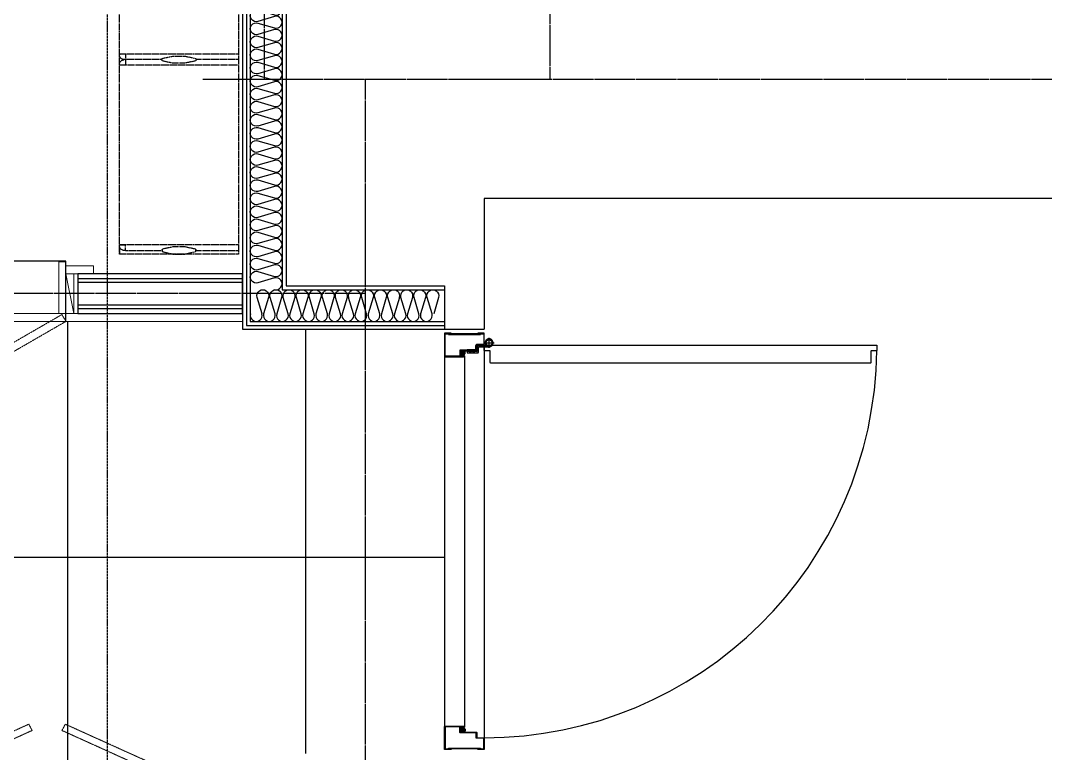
# Model space of a CAD drawing. Header units: millimetres. Extents: x 18456 to 179493, y -203649 to 469211.
# Drawn here: x 109460 to 112045, y 135244 to 137093 of the extents above; entities that cross this region are included whole.
import ezdxf

# ---------------------------------------------------------------- set-up
doc = ezdxf.new("R2010")
doc.units = ezdxf.units.MM
for name, pattern in [('X-평면도(기본형)$0$-HID', [2.5, 1.5, -1]), ('X-평면도(기본형)$0$CEN', [52.5, 50, -1, 0.5, -1]), ('X-평면도(기본형)$0$DASH', [0.35, 0.25, -0.1]), ('X-평면도(기본형)$0$HID', [2.8, 1.8, -1]), ('X-평면도(기본형)$0$HID2', [7.5, 6, -1.5]), ('X-평면도(기본형)$0$x-ref_plan S1$0$HID', [2.3, 1.5, -0.8])]:
    doc.linetypes.add(name, pattern=pattern)
for name, color, linetype, true_color in [('X-평면도(기본형)$0$4GYP', 4, 'Continuous', 0x00ffff), ('X-평면도(기본형)$0$7GYP', 7, 'Continuous', 0x000000), ('X-평면도(기본형)$0$CEN', 1, 'X-평면도(기본형)$0$CEN', 0xff0000), ('X-평면도(기본형)$0$DOOR', 4, 'Continuous', 0x00ffff), ('X-평면도(기본형)$0$FUR-KIT', 6, 'Continuous', 0xff00ff), ('X-평면도(기본형)$0$I-FL-FUR(B)', 6, 'Continuous', 0xff00ff), ('X-평면도(기본형)$0$I-FL-FUR(S)', 1, 'X-평면도(기본형)$0$-HID', 0xff0000), ('X-평면도(기본형)$0$INS', 9, 'Continuous', 0x808080), ('X-평면도(기본형)$0$INSUL', 9, 'Continuous', 0x808080), ('X-평면도(기본형)$0$TIL', 5, 'Continuous', 0x0000ff), ('X-평면도(기본형)$0$UIS', 7, 'X-평면도(기본형)$0$HID2', 0x000000), ('X-평면도(기본형)$0$W1', 2, 'Continuous', 0xffff00)]:
    doc.layers.add(name, color=color, linetype=linetype, true_color=true_color)
doc.layers.add('X-평면도(기본형)$0$F-FUR-FIX', color=6, linetype='Continuous', lineweight=9, true_color=0xff00ff)
doc.layers.add('X-평면도(기본형)$0$FUR-FIX', color=6, linetype='Continuous', lineweight=9, true_color=0xff00ff)

# ---------------------------------------------------------------- blocks, each defined once
blk = doc.blocks.new('X-평면도(기본형)$0$A$C17C8346B')
at = {"layer": 'X-평면도(기본형)$0$I-FL-FUR(S)', "color": 1, "linetype": 'X-평면도(기본형)$0$DASH', "ltscale": 10, "true_color": 0xff0000}
for p, q in [((-100, 0), (-1460.4, 0)), ((-100, 0), (-150, 0)), ((-150, 0), (-100, -50)), ((-100, 0), (-100.4, -1660)), ((-100, 0), (-100, -50)), ((-100, 0), (-100, -50)), ((-1460.4, 0), (-1460.4, -300)), ((-1451.4, -107.5), (-1451.4, 0)), ((-1437.4, 0), (-1437.4, -300)), ((-984.2, -0.1), (-984.2, -300)), ((-970.2, 0), (-970.2, -107.5)), ((-956.2, 0), (-956.2, -300)), ((-494, -0.1), (-494, -300)), ((-480, 0), (-480, -107.5)), ((-466, 0), (-466, -300)), ((-1460.4, -135), (-1454.4, -107.9)), ((-1454, -107.5), (-1448.8, -107.5)), ((-1448.3, -107.9), (-1442.4, -135)), ((-973.3, -107.9), (-979.2, -135)), ((-967.6, -107.5), (-972.8, -107.5)), ((-961.2, -135), (-967.1, -107.9)), ((-483.1, -107.9), (-489, -135)), ((-477.4, -107.5), (-482.6, -107.5)), ((-471, -135), (-476.9, -107.9)), ((-1460.4, -165), (-1460.4, -135)), ((-1442.4, -135), (-1442.4, -165)), ((-979.2, -135), (-979.2, -165)), ((-961.2, -165), (-961.2, -135)), ((-489, -135), (-489, -165)), ((-471, -165), (-471, -135)), ((-1454.4, -192.1), (-1460.4, -165)), ((-1442.4, -165), (-1448.3, -192.1)), ((-979.2, -165), (-973.3, -192.1)), ((-967.1, -192.1), (-961.2, -165)), ((-489, -165), (-483.1, -192.1)), ((-476.9, -192.1), (-471, -165)), ((-1448.8, -192.5), (-1454, -192.5)), ((-1451.4, -284.5), (-1451.4, -192.5)), ((-972.8, -192.5), (-967.6, -192.5)), ((-970.2, -192.5), (-970.2, -288)), ((-482.6, -192.5), (-477.4, -192.5)), ((-480, -192.5), (-480, -288)), ((-984.2, -284), (-956.2, -284)), ((-494, -284), (-466, -284)), ((-1460.4, -300), (-480, -300)), ((-1442.4, -300), (-1460.4, -300)), ((-1451.4, -284.5), (-1451.4, -288)), ((-1451.4, -284.5), (-1437.4, -284.5)), ((-1439.4, -300), (-1437.4, -300)), ((-1437.4, -300), (-1437.4, -284.5)), ((-984.2, -300), (-982.2, -300)), ((-956.2, -300), (-958.2, -300)), ((-494, -300), (-492, -300)), ((-466, -300), (-468, -300)), ((-400, -380), (-400.4, -1280)), ((-100.1, -522.7), (-400, -522.7)), ((-400, -522.7), (-400, -524.7)), ((-292.5, -536.7), (-388, -536.7)), ((-384, -522.7), (-384, -550.7)), ((-292.5, -534.1), (-292.5, -539.3)), ((-265, -527.7), (-292.1, -533.6)), ((-292.1, -539.8), (-265, -545.7)), ((-235, -527.7), (-265, -527.7)), ((-207.9, -533.6), (-235, -527.7)), ((-235, -545.7), (-207.9, -539.8)), ((-207.5, -539.3), (-207.5, -534.1)), ((-100, -536.7), (-207.5, -536.7)), ((-400, -550.7), (-400, -548.7)), ((-100, -550.7), (-400, -550.7)), ((-265, -545.7), (-235, -545.7)), ((-100.4, -1109.3), (-400.4, -1109.3)), ((-400.4, -1109.3), (-400.4, -1111.3)), ((-384.4, -1137.3), (-384.4, -1109.3)), ((-400.4, -1137.3), (-400.4, -1135.3)), ((-292.9, -1123.3), (-388.4, -1123.3)), ((-292.9, -1125.9), (-292.9, -1120.7)), ((-292.5, -1120.2), (-265.4, -1114.3)), ((-265.4, -1132.3), (-292.5, -1126.4)), ((-265.4, -1114.3), (-235.4, -1114.3)), ((-235.4, -1132.3), (-265.4, -1132.3)), ((-235.4, -1114.3), (-208.3, -1120.2)), ((-208.3, -1126.4), (-235.4, -1132.3)), ((-207.9, -1120.7), (-207.9, -1125.9)), ((-100.4, -1123.3), (-207.9, -1123.3)), ((-100.4, -1137.3), (-400.4, -1137.3)), ((-1460.4, -1360), (-480.4, -1360)), ((-1459.7, -1660), (-1459.7, -1360)), ((-1441.7, -1360), (-1459.7, -1360)), ((-1438.7, -1360), (-1436.7, -1360)), ((-1436.7, -1360), (-1436.7, -1375.5)), ((-1436.7, -1660), (-1436.7, -1360)), ((-984.2, -1659.9), (-984.2, -1360)), ((-984.2, -1360), (-982.2, -1360)), ((-956.2, -1360), (-958.2, -1360)), ((-956.2, -1660), (-956.2, -1360)), ((-494, -1659.9), (-494, -1360)), ((-494, -1360), (-492, -1360)), ((-466, -1360), (-468, -1360)), ((-466, -1660), (-466, -1360)), ((-1450.7, -1375.5), (-1450.7, -1372)), ((-1450.7, -1375.5), (-1436.7, -1375.5)), ((-1450.7, -1375.5), (-1450.7, -1467.5)), ((-984.2, -1376), (-956.2, -1376)), ((-970.2, -1467.5), (-970.2, -1372)), ((-494, -1376), (-466, -1376)), ((-480, -1467.5), (-480, -1372)), ((-1453.8, -1467.9), (-1459.7, -1495)), ((-1448.1, -1467.5), (-1453.3, -1467.5)), ((-1441.7, -1495), (-1447.6, -1467.9)), ((-979.2, -1495), (-973.3, -1467.9)), ((-972.8, -1467.5), (-967.6, -1467.5)), ((-967.1, -1467.9), (-961.2, -1495)), ((-489, -1495), (-483.1, -1467.9)), ((-482.6, -1467.5), (-477.4, -1467.5)), ((-476.9, -1467.9), (-471, -1495)), ((-1459.7, -1495), (-1459.7, -1525)), ((-1441.7, -1525), (-1441.7, -1495)), ((-979.2, -1525), (-979.2, -1495)), ((-961.2, -1495), (-961.2, -1525)), ((-489, -1525), (-489, -1495)), ((-471, -1495), (-471, -1525)), ((-1459.7, -1525), (-1453.8, -1552.1)), ((-1447.6, -1552.1), (-1441.7, -1525)), ((-973.3, -1552.1), (-979.2, -1525)), ((-961.2, -1525), (-967.1, -1552.1)), ((-483.1, -1552.1), (-489, -1525)), ((-471, -1525), (-476.9, -1552.1)), ((-1453.3, -1552.5), (-1448.1, -1552.5)), ((-1450.7, -1552.5), (-1450.7, -1660)), ((-967.6, -1552.5), (-972.8, -1552.5)), ((-970.2, -1660), (-970.2, -1552.5)), ((-477.4, -1552.5), (-482.6, -1552.5)), ((-480, -1660), (-480, -1552.5)), ((-150.4, -1660), (-100.4, -1610)), ((-100.4, -1660), (-100.4, -1610)), ((-100.4, -1660), (-100.4, -1610)), ((-100.4, -1660), (-1460.4, -1660)), ((-100.4, -1660), (-150.4, -1660))]:
    blk.add_line(p, q, dxfattribs=at)
for centre in [(-114.5, -14.5), (-114.9, -1645.5)]:
    blk.add_circle(centre, 12.3, dxfattribs=at)
for centre, radius, start, end in [((-1454, -108), 0.5, 90, 167.692), ((-1448.8, -108), 0.5, 12.308, 90), ((-972.8, -108), 0.5, 90, 167.692), ((-967.6, -108), 0.5, 12.308, 90), ((-482.6, -108), 0.5, 90, 167.692), ((-477.4, -108), 0.5, 12.308, 90), ((-1454, -192), 0.5, 192.308, 270), ((-1448.8, -192), 0.5, 270, 347.692), ((-972.8, -192), 0.5, 192.308, 270), ((-967.6, -192), 0.5, 270, 347.692), ((-482.6, -192), 0.5, 192.308, 270), ((-477.4, -192), 0.5, 270, 347.692), ((-1439.4, -288), 12, 180, 270), ((-982.2, -288), 12, 270, 0), ((-958.2, -288), 12, 180, 270), ((-492, -288), 12, 270, 0), ((-468, -288), 12, 180, 270), ((-480, -380), 80, 0, 90), ((-388, -524.7), 12, 180, 270), ((-388, -548.7), 12, 90, 180), ((-292, -534.1), 0.5, 102.308, 180), ((-292, -539.3), 0.5, 180, 257.692), ((-208, -534.1), 0.5, 0, 77.692), ((-208, -539.3), 0.5, 282.308, 0), ((-388.4, -1111.3), 12, 180, 270), ((-388.4, -1135.3), 12, 90, 180), ((-292.4, -1120.7), 0.5, 102.308, 180), ((-292.4, -1125.9), 0.5, 180, 257.692), ((-208.4, -1120.7), 0.5, 0, 77.692), ((-208.4, -1125.9), 0.5, 282.308, 0), ((-480.4, -1280), 80, 270, 0), ((-1438.7, -1372), 12, 90, 180), ((-982.2, -1372), 12, 0, 90), ((-958.2, -1372), 12, 90, 180), ((-492, -1372), 12, 0, 90), ((-468, -1372), 12, 90, 180), ((-1453.3, -1468), 0.5, 90, 167.692), ((-1448.1, -1468), 0.5, 12.308, 90), ((-972.8, -1468), 0.5, 90, 167.692), ((-967.6, -1468), 0.5, 12.308, 90), ((-482.6, -1468), 0.5, 90, 167.692), ((-477.4, -1468), 0.5, 12.308, 90), ((-1453.3, -1552), 0.5, 192.308, 270), ((-1448.1, -1552), 0.5, 270, 347.692), ((-972.8, -1552), 0.5, 192.308, 270), ((-967.6, -1552), 0.5, 270, 347.692), ((-482.6, -1552), 0.5, 192.308, 270), ((-477.4, -1552), 0.5, 270, 347.692)]:
    blk.add_arc(centre, radius, start, end, dxfattribs=at)
blk = doc.blocks.new('X-평면도(기본형)$0$A$C57321CDF')
at = {"layer": 'X-평면도(기본형)$0$FUR-FIX', "color": 6, "true_color": 0xff00ff}
for p, q in [((0, 940, 0), (20, 940, 0)), ((0, 940, 0), (0, 870, 0)), ((20, 940, 0), (20, 870, 0)), ((0, 870, 0), (-100, 890)), ((30, 870, 0), (-120, 870, 0)), ((30, 870, 0), (30, 852, 0)), ((30, 852, 0), (-100, 852, 0)), ((-100, 87, 0), (30, 87, 0)), ((30, 87, 0), (30, 70, 0)), ((0, 70, 0), (-100, 50)), ((0, 10, 0), (0, 70, 0)), ((20, 10, 0), (20, 70, 0)), ((0, 10, 0), (20, 10, 0))]:
    blk.add_line(p, q, dxfattribs=at)
for points in [[(-120, 1315), (-100, 1315), (-100, 870), (-120, 870)], [(0, 870), (-100, 870), (-100, 890), (0, 890)], [(-100, 70), (-120, 70), (-120, -625), (-100, -625)], [(0, 70), (-100, 70), (-100, 50), (0, 50)]]:
    blk.add_lwpolyline(points, close=True, dxfattribs=at)
at = {"layer": 'X-평면도(기본형)$0$FUR-FIX', "color": 1, "linetype": 'X-평면도(기본형)$0$x-ref_plan S1$0$HID', "ltscale": 0.5, "true_color": 0xff0000}
for points in [[(-102.7, 860), (-120, 870), (-320, 523.6), (-302.7, 513.6)], [(-102.7, 80), (-120, 70), (-320, 416.4), (-302.7, 426.4)]]:
    blk.add_lwpolyline(points, close=True, dxfattribs=at)
at = {"layer": 'X-평면도(기본형)$0$FUR-FIX', "color": 8, "ltscale": 20, "true_color": 0x808080}
for points in [[(-120, 870), (-120, 470), (-100, 470), (-100, 870)], [(-120, 70), (-120, 470), (-100, 470), (-100, 70)]]:
    blk.add_lwpolyline(points, close=True, dxfattribs=at)
at = {"layer": 'X-평면도(기본형)$0$FUR-KIT', "linetype": 'Continuous'}
for p, q in [((-118, 870, 0), (32, 870, 0)), ((32, 870, 0), (32, 70, 0)), ((32, 70, 0), (-118, 70, 0))]:
    blk.add_line(p, q, dxfattribs=at)
blk = doc.blocks.new('X-평면도(기본형)$0$hd1050')
at = {"layer": 'X-평면도(기본형)$0$DOOR'}
for p, q in [((30, 1), (30, 989)), ((31, 990), (43, 990)), ((44, 989), (44, 976)), ((45, 975), (74, 975)), ((75, 974), (75, 16)), ((29, 0), (0, 0)), ((0, 0), (0, -16.5)), ((27, 2.5), (26.4, 4.4)), ((27.1, 2.5), (26.5, 4.4)), ((27.2, 2.5), (26.6, 4.4)), ((29.2, 3.4), (28, 5)), ((29.6, 3.7), (28.4, 5.3)), ((30.5, 4.4), (29.2, 5.9)), ((30, -21), (30, 4.9)), ((31, -17), (31, 4.9)), ((43, 0), (31, 0)), ((34, -14), (34, 12)), ((44, 14), (44, 1)), ((74, 15), (45, 15)), ((1021, 0), (1050, 0)), ((1050, 0), (1050, -16.5)), ((0, -16.5), (1.6, -16.5)), ((1.6, -16.5), (1.6, -2.6)), ((2.6, -1.6), (27.4, -1.6)), ((28.4, -2.6), (28.4, -19.6)), ((29.4, -20.6), (41.4, -20.6)), ((30, -18), (30, -1)), ((43, -19), (31, -19)), ((31, -22), (40, -22)), ((32, -18), (45, -18)), ((34, -19), (43, -19)), ((48, -15), (35, -15)), ((41, -43), (41, -23)), ((43, -25.7), (41, -25.7)), ((42.4, -21.6), (42.4, -61.1)), ((44, -25.2), (43, -25.7)), ((44, -59.5), (44, -20)), ((44, -43), (44, -20)), ((46, -19), (46, -43)), ((46, -25.2), (47, -25.7)), ((47, -25.7), (49, -25.7)), ((49, -43), (49, -16)), ((1006, -59.5), (1006, -20)), ((1007, -19), (1019, -19)), ((1007.6, -21.6), (1007.6, -61.1)), ((1020.6, -20.6), (1008.6, -20.6)), ((1020, -18), (1020, -1)), ((1021.6, -2.6), (1021.6, -19.6)), ((1047.4, -1.6), (1022.6, -1.6)), ((1048.4, -16.5), (1048.4, -2.6)), ((1050, -16.5), (1048.4, -16.5)), ((43, -28.7), (41, -28.7)), ((43, -34.1), (41, -34.1)), ((43, -37.1), (41, -37.1)), ((44, -43), (41, -43)), ((43, -28.7), (44, -29.2)), ((44, -33.6), (43, -34.1)), ((44, -37.6), (43, -37.1)), ((44.7, -54.4), (48.2, -50.9)), ((44.7, -53.6), (47.4, -50.9)), ((44.7, -55.2), (48.9, -51)), ((44.7, -52.8), (46.6, -51)), ((44.8, -52), (45.4, -51.4)), ((45.3, -51.4), (47, -53.1)), ((45.8, -51.2), (47.4, -52.8)), ((47, -28.7), (46, -29.2)), ((46, -33.6), (47, -34.1)), ((46, -37.6), (47, -37.1)), ((46, -43), (49, -43)), ((46.4, -48.8), (46.4, -48.8)), ((46.5, -48.7), (46.6, -48.8)), ((46.5, -51), (48, -52.5)), ((47, -28.7), (49, -28.7)), ((47, -34.1), (49, -34.1)), ((47, -37.1), (49, -37.1)), ((47.1, -48.5), (47.5, -48.8)), ((47.1, -50.9), (48.6, -52.4)), ((47.2, -48.8), (47.7, -48.3)), ((47.7, -48.3), (48.8, -49.4)), ((47.8, -48.9), (48.6, -48.1)), ((47.9, -50.9), (49.5, -52.5)), ((48.3, -48.1), (54.4, -54.2)), ((48.3, -52.4), (49.5, -51.2)), ((48.4, -49.2), (49.4, -48.1)), ((48.8, -51), (54.6, -56.8)), ((48.8, -56.6), (54, -51.4)), ((48.9, -49.4), (50.1, -48.2)), ((49.1, -48.1), (54.3, -53.3)), ((49.1, -52.4), (50, -51.5)), ((49.3, -49.8), (50.7, -48.4)), ((49.7, -50.2), (51.3, -48.6)), ((49.7, -52.5), (52.7, -49.6)), ((49.9, -48.2), (54.2, -52.4)), ((49.9, -50.5), (54.4, -55)), ((50, -50.7), (51.8, -48.9)), ((50.2, -52.8), (53.1, -50)), ((50.2, -51.5), (54.5, -55.9)), ((50.3, -51.2), (52.3, -49.2)), ((50.6, -53.2), (53.4, -50.4)), ((50.7, -54), (53.7, -50.9)), ((51, -48.5), (54, -51.5)), ((1001.2, -51), (995.4, -56.8)), ((999.8, -51.5), (995.5, -55.9)), ((1001.7, -48.1), (995.6, -54.2)), ((1000.1, -50.5), (995.6, -55)), ((1000.9, -48.1), (995.7, -53.3)), ((1000.1, -48.2), (995.8, -52.4)), ((999, -48.5), (996, -51.5)), ((1001.2, -56.6), (996, -51.4)), ((999.3, -54), (996.3, -50.9)), ((999.4, -53.2), (996.6, -50.4)), ((999.8, -52.8), (996.9, -50)), ((1000.3, -52.5), (997.3, -49.6)), ((999.7, -51.2), (997.7, -49.2)), ((1000, -50.7), (998.2, -48.9)), ((1000.3, -50.2), (998.7, -48.6)), ((1000.7, -49.8), (999.3, -48.4)), ((1001.1, -49.4), (999.9, -48.2)), ((1000.9, -52.4), (1000, -51.5)), ((1002.1, -50.9), (1000.5, -52.5)), ((1001.7, -52.4), (1000.5, -51.2)), ((1001.6, -49.2), (1000.6, -48.1)), ((1005.3, -55.2), (1001.1, -51)), ((1002.3, -48.3), (1001.2, -49.4)), ((1002.2, -48.9), (1001.4, -48.1)), ((1002.9, -50.9), (1001.4, -52.4)), ((1005.3, -54.4), (1001.8, -50.9)), ((1003.5, -51), (1002, -52.5)), ((1002.8, -48.8), (1002.3, -48.3)), ((1002.9, -48.5), (1002.5, -48.8)), ((1005.3, -53.6), (1002.6, -50.9)), ((1004.2, -51.2), (1002.6, -52.8)), ((1004.7, -51.4), (1003, -53.1)), ((1003.5, -48.7), (1003.4, -48.8)), ((1005.3, -52.8), (1003.4, -51)), ((1003.6, -48.8), (1003.6, -48.8)), ((1005.2, -52), (1004.6, -51.4)), ((43.4, -62.1), (56.3, -62.1)), ((44.7, -59.3), (44.7, -52.2)), ((44.7, -52.4), (48.9, -56.6)), ((44.7, -53.2), (48.2, -56.7)), ((44.7, -55.9), (46.9, -53.8)), ((44.7, -54), (47.6, -56.9)), ((44.7, -56.7), (47.1, -54.3)), ((44.7, -57.5), (47.6, -54.7)), ((44.7, -54.8), (47.2, -57.2)), ((44.7, -58.3), (48.2, -54.9)), ((44.7, -59.1), (48.9, -55)), ((44.7, -55.6), (46.9, -57.7)), ((44.7, -56.4), (48.5, -60.2)), ((44.7, -57.2), (47.8, -60.2)), ((44.7, -58), (47, -60.2)), ((44.7, -58.8), (46.2, -60.2)), ((44.8, -59.6), (45.3, -60.1)), ((44.9, -51.8), (46.9, -53.8)), ((44.9, -59.8), (46.9, -57.8)), ((54.5, -60.5), (45, -60.5)), ((45.3, -60.1), (47, -58.4)), ((54, -60.2), (45.6, -60.2)), ((46, -60.2), (47.4, -58.8)), ((46.8, -60.2), (47.9, -59.1)), ((47.6, -60.2), (48.6, -59.2)), ((47.8, -56.8), (49.9, -54.7)), ((47.9, -54.8), (50, -56.9)), ((48.3, -59.2), (49.3, -60.2)), ((48.4, -60.2), (49.4, -59.1)), ((48.8, -55), (54.1, -60.2)), ((49.1, -59.2), (50.1, -60.2)), ((49.2, -60.2), (54.4, -54.9)), ((49.5, -56.7), (54.1, -52.1)), ((49.5, -54.9), (54.6, -59.9)), ((49.8, -59), (50.9, -60.2)), ((50, -60.2), (54.5, -55.7)), ((50.1, -56.9), (54.2, -52.8)), ((50.1, -54.6), (54.9, -59.4)), ((50.3, -58.8), (51.7, -60.2)), ((50.5, -57.3), (54.3, -53.5)), ((50.5, -54.3), (54.8, -58.5)), ((50.6, -57.6), (53.3, -60.2)), ((50.6, -58.3), (52.5, -60.2)), ((50.7, -53.7), (54.7, -57.7)), ((50.7, -57.9), (54.4, -54.2)), ((50.8, -60.2), (54.6, -56.4)), ((51.5, -60.2), (54.6, -57.1)), ((52.3, -60.2), (54.7, -57.8)), ((53.1, -60.2), (54.8, -58.5)), ((53.9, -60.2), (54.9, -59.2)), ((54.1, -51.7), (54.9, -59.2)), ((54.8, -52.1), (55.5, -59.4)), ((57.3, -61), (56.4, -52.1)), ((57.4, -52.1), (57.4, -97.4)), ((59, -99), (59, -52.1)), ((991, -99), (991, -52.1)), ((992.6, -52.1), (992.6, -97.4)), ((992.7, -61), (993.6, -52.1)), ((1006.6, -62.1), (993.7, -62.1)), ((995.2, -52.1), (994.5, -59.4)), ((995.9, -51.7), (995.1, -59.2)), ((999.9, -54.6), (995.1, -59.4)), ((996.1, -60.2), (995.1, -59.2)), ((999.5, -54.3), (995.2, -58.5)), ((996.9, -60.2), (995.2, -58.5)), ((999.3, -53.7), (995.3, -57.7)), ((997.7, -60.2), (995.3, -57.8)), ((1000.5, -54.9), (995.4, -59.9)), ((999.2, -60.2), (995.4, -56.4)), ((998.5, -60.2), (995.4, -57.1)), ((1000, -60.2), (995.5, -55.7)), ((995.5, -60.5), (1005, -60.5)), ((999.3, -57.9), (995.6, -54.2)), ((1000.8, -60.2), (995.6, -54.9)), ((999.5, -57.3), (995.7, -53.5)), ((999.9, -56.9), (995.8, -52.8)), ((1000.5, -56.7), (995.9, -52.1)), ((1001.2, -55), (995.9, -60.2)), ((996, -60.2), (1004.4, -60.2)), ((999.4, -57.6), (996.7, -60.2)), ((999.4, -58.3), (997.5, -60.2)), ((999.7, -58.8), (998.3, -60.2)), ((1000.2, -59), (999.1, -60.2)), ((1000.9, -59.2), (999.9, -60.2)), ((1002.1, -54.8), (1000, -56.9)), ((1002.2, -56.8), (1000.1, -54.7)), ((1001.6, -60.2), (1000.6, -59.1)), ((1001.7, -59.2), (1000.7, -60.2)), ((1005.3, -52.4), (1001.1, -56.6)), ((1005.3, -59.1), (1001.1, -55)), ((1002.4, -60.2), (1001.4, -59.2)), ((1005.3, -56.4), (1001.5, -60.2)), ((1005.3, -53.2), (1001.8, -56.7)), ((1005.3, -58.3), (1001.8, -54.9)), ((1003.2, -60.2), (1002.1, -59.1)), ((1005.3, -57.2), (1002.2, -60.2)), ((1005.3, -54), (1002.4, -56.9)), ((1005.3, -57.5), (1002.4, -54.7)), ((1004, -60.2), (1002.6, -58.8)), ((1005.3, -54.8), (1002.8, -57.2)), ((1005.3, -56.7), (1002.9, -54.3)), ((1005.3, -58), (1003, -60.2)), ((1004.7, -60.1), (1003, -58.4)), ((1005.1, -51.8), (1003.1, -53.8)), ((1005.3, -55.9), (1003.1, -53.8)), ((1005.3, -55.6), (1003.1, -57.7)), ((1005.1, -59.8), (1003.1, -57.8)), ((1005.3, -58.8), (1003.8, -60.2)), ((1005.2, -59.6), (1004.7, -60.1)), ((1005.3, -59.3), (1005.3, -52.2)), ((1.6, -83.5), (0, -83.5)), ((0, -83.5), (0, -100)), ((0, -100), (58, -100)), ((1.6, -97.4), (1.6, -83.5)), ((56.4, -98.4), (2.6, -98.4)), ((1050, -100), (992, -100)), ((993.6, -98.4), (1047.4, -98.4)), ((1048.4, -97.4), (1048.4, -83.5)), ((1048.4, -83.5), (1050, -83.5)), ((1050, -83.5), (1050, -100))]:
    blk.add_line(p, q, dxfattribs=at)
at = {"layer": 'X-평면도(기본형)$0$DOOR', "ltscale": 0.5}
for p, q in [((36.8, 12), (11.2, 12)), ((24, -0.8), (24, 24.8))]:
    blk.add_line(p, q, dxfattribs=at)
at = {"layer": 'X-평면도(기본형)$0$DOOR', "color": 8, "true_color": 0x808080}
for p, q in [((29, 0), (1021, 0)), ((56.9, -50), (993.1, -50)), ((58, -100), (992, -100))]:
    blk.add_line(p, q, dxfattribs=at)
at = {"layer": 'X-평면도(기본형)$0$DOOR'}
for points in [[(1.6, -90.5), (3.2, -90.5), (3.2, -9.5), (1.6, -9.5)], [(1048.4, -90.5), (1046.8, -90.5), (1046.8, -9.5), (1048.4, -9.5)]]:
    blk.add_lwpolyline(points, close=True, dxfattribs=at)
at = {"layer": 'X-평면도(기본형)$0$DOOR', "extrusion": (0, 0, -1)}
for centre, radius, start, end in [((-31, 989), 1, 0, 90), ((-43, 989), 1, 90, 180), ((-74, 974), 1, 90, 180), ((-31, 1), 1, 270, 0), ((-43, 1), 1, 180, 270), ((-74, 16), 1, 180, 270), ((-1021, -1), 1, 0, 90), ((-2.6, -2.6), 1, 0, 90), ((-27.4, -2.6), 1, 90, 180), ((-31, -18), 1, 270, 0), ((-41.4, -21.6), 1, 90, 180), ((-1007, -20), 1, 0, 90), ((-1020.6, -19.6), 1, 180, 270), ((-56.9, -52.1), 0.508, 0.9565, 180.4456), ((-993.1, -52.1), 2.11, 0, 179.6726), ((-45, -59.5), 1, 270, 0), ((-54.5, -59.5), 1, 174.2964, 270), ((-993.7, -61.1), 1, 270, 5.7036), ((-1006.6, -61.1), 1, 180, 270), ((-2.6, -97.4), 1, 270, 0), ((-56.4, -97.4), 1, 180, 270), ((-992, -99), 1, 270, 360)]:
    blk.add_arc(centre, radius, start, end, dxfattribs=at)
at = {"layer": 'X-평면도(기본형)$0$DOOR', "color": 1, "true_color": 0xff0000}
blk.add_arc((30, 0), 990, 0, 89.2235, dxfattribs=at)
at = {"layer": 'X-평면도(기본형)$0$DOOR'}
for centre, radius, start, end in [((45, 976), 1, 180, 270), ((29, -1), 1, 0, 90), ((45, 14), 1, 90, 180), ((29.4, -19.6), 1, 180, 270), ((43, -20), 1, 0, 90), ((1008.6, -21.6), 1, 90, 180), ((1019, -18), 1, 270, 0), ((1022.6, -2.6), 1, 90, 180), ((1047.4, -2.6), 1, 0, 90), ((56.9, -52.1), 2.11, 0, 179.6726), ((993.1, -52.1), 0.508, 0.9565, 180.4456), ((43.4, -61.1), 1, 180, 270), ((56.3, -61.1), 1, 270, 5.7036), ((995.5, -59.5), 1, 174.2964, 270), ((1005, -59.5), 1, 270, 0), ((58, -99), 1, 270, 360), ((993.6, -97.4), 1, 180, 270), ((1047.4, -97.4), 1, 270, 0)]:
    blk.add_arc(centre, radius, start, end, dxfattribs=at)
for points, weights, knots in [([(30.5, 4.4), (33.7, 7.1), (34, 11.3), (34.6, 21.3), (24.7, 22), (14.7, 22.6), (14, 12.7), (13.4, 2.7), (23.3, 2), (26.7, 1.8), (29.6, 3.7)], [0.853625082581, 0.850313167053, 1, 0.707106781187, 1, 0.707106781187, 1, 0.707106781187, 1, 0.876553562644, 0.857165682585], [5.48041, 5.48041, 5.48041, 6.283185, 6.283185, 7.853982, 7.853982, 9.424778, 9.424778, 10.995574, 10.995574, 11.657622, 11.657622, 11.657622]), ([(16, 12), (16, 12), (16, 12), (16, 4), (24, 4), (32, 4), (32, 12), (32, 20), (24, 20), (16, 20), (16, 12)], [0.999587448379, 0.999793578711, 1, 0.707106781187, 1, 0.707106781187, 1, 0.707106781187, 1, 0.707313202476, 0.999587448379], [3.140486, 3.140486, 3.140486, 3.141593, 3.141593, 4.712389, 4.712389, 6.283185, 6.283185, 7.853982, 7.853982, 9.423671, 9.423671, 9.423671]), ([(16.2, 12), (16.2, 12), (16.2, 12), (16.3, 4.2), (24, 4.3), (31.8, 4.3), (31.7, 12), (31.7, 19.8), (24, 19.7), (16.2, 19.7), (16.2, 12)], [0.999879235168, 0.99993960513, 1, 0.707106781187, 1, 0.707106781187, 1, 0.707106781187, 1, 0.707167176056, 0.999879235168], [3.141269, 3.141269, 3.141269, 3.141593, 3.141593, 4.712389, 4.712389, 6.283185, 6.283185, 7.853982, 7.853982, 9.424454, 9.424454, 9.424454]), ([(16.5, 12), (16.5, 4.5), (24, 4.5), (31.5, 4.5), (31.5, 12), (31.5, 19.5), (24, 19.5), (16.5, 19.5), (16.5, 12), (16.5, 12), (16.5, 12)], [0.999809124399, 0.707202250105, 1, 0.707106781187, 1, 0.707106781187, 1, 0.707106781187, 1, 0.999904531081, 0.999809124399], [3.142105, 3.142105, 3.142105, 4.712389, 4.712389, 6.283185, 6.283185, 7.853982, 7.853982, 9.424778, 9.424778, 9.42529, 9.42529, 9.42529]), ([(30, -21), (30, -21.4), (30.3, -21.7), (30.6, -22), (31, -22)], [0.853553390593, 0.853553390594, 1, 0.853553390594, 0.853553390593], [3.926991, 3.926991, 3.926991, 4.712389, 4.712389, 5.497787, 5.497787, 5.497787]), ([(31, -17), (31, -17.4), (31.3, -17.7), (31.6, -18), (32, -18)], [0.853553390593, 0.853553390594, 1, 0.853553390594, 0.853553390593], [3.926991, 3.926991, 3.926991, 4.712389, 4.712389, 5.497787, 5.497787, 5.497787]), ([(33, -18), (33, -18.4), (33.3, -18.7), (33.6, -19), (34, -19)], [0.853553390593, 0.853553390594, 1, 0.853553390594, 0.853553390593], [3.926991, 3.926991, 3.926991, 4.712389, 4.712389, 5.497787, 5.497787, 5.497787]), ([(34, -14), (34, -14.4), (34.3, -14.7), (34.6, -15), (35, -15)], [0.853553390593, 0.853553390594, 1, 0.853553390594, 0.853553390593], [3.926991, 3.926991, 3.926991, 4.712389, 4.712389, 5.497787, 5.497787, 5.497787]), ([(41, -23), (41, -22.6), (40.7, -22.3), (40.4, -22), (40, -22)], [0.853553390593, 0.853553390594, 1, 0.853553390594, 0.853553390593], [0.785398, 0.785398, 0.785398, 1.570796, 1.570796, 2.356194, 2.356194, 2.356194]), ([(44, -20), (44, -19.6), (43.7, -19.3), (43.4, -19), (43, -19)], [0.853553390593, 0.853553390594, 1, 0.853553390594, 0.853553390593], [0.785398, 0.785398, 0.785398, 1.570796, 1.570796, 2.356194, 2.356194, 2.356194]), ([(46, -19), (46, -18.6), (45.7, -18.3), (45.4, -18), (45, -18)], [0.853553390593, 0.853553390594, 1, 0.853553390594, 0.853553390593], [0.785398, 0.785398, 0.785398, 1.570796, 1.570796, 2.356194, 2.356194, 2.356194]), ([(49, -16), (49, -15.6), (48.7, -15.3), (48.4, -15), (48, -15)], [0.853553390593, 0.853553390594, 1, 0.853553390594, 0.853553390593], [0.785398, 0.785398, 0.785398, 1.570796, 1.570796, 2.356194, 2.356194, 2.356194]), ([(45.3, -51.4), (45.1, -51.5), (45, -51.6), (44.7, -51.9), (44.7, -52.2)], [0.894566254164, 0.931053034541, 1, 0.853553390609, 0.853553390593], [1.201031, 1.201031, 1.201031, 1.570796, 1.570796, 2.356194, 2.356194, 2.356194]), ([(54.1, -51.7), (53.7, -50.5), (52.8, -49.7), (49.9, -46.7), (46.3, -48.8)], [0.877770250075, 0.913105695011, 1, 0.759176397407, 0.914374306004], [4.246372, 4.246372, 4.246372, 4.712389, 4.712389, 6.003934, 6.003934, 6.003934]), ([(50.4, -51.7), (50.2, -50.7), (49.4, -49.9), (48.1, -48.6), (46.3, -48.8)], [0.864680486591, 0.893920771996, 1, 0.834755225504, 0.855966358788], [4.143482, 4.143482, 4.143482, 4.712389, 4.712389, 5.598602, 5.598602, 5.598602]), ([(995.9, -51.7), (996.3, -50.5), (997.2, -49.7), (1000.1, -46.7), (1003.7, -48.8)], [0.877770250075, 0.913105695011, 1, 0.759176397407, 0.914374306004], [4.246372, 4.246372, 4.246372, 4.712389, 4.712389, 6.003934, 6.003934, 6.003934]), ([(999.6, -51.7), (999.8, -50.7), (1000.6, -49.9), (1001.9, -48.6), (1003.7, -48.8)], [0.864680486591, 0.893920771996, 1, 0.834755225504, 0.855966358788], [4.143482, 4.143482, 4.143482, 4.712389, 4.712389, 5.598602, 5.598602, 5.598602]), ([(1004.7, -51.4), (1004.9, -51.5), (1005, -51.6), (1005.3, -51.9), (1005.3, -52.2)], [0.894566254164, 0.931053034541, 1, 0.853553390609, 0.853553390593], [1.201031, 1.201031, 1.201031, 1.570796, 1.570796, 2.356194, 2.356194, 2.356194]), ([(44.7, -59.3), (44.7, -59.7), (45, -59.9), (45.3, -60.2), (45.6, -60.2)], [0.853553390593, 0.853553390596, 1, 0.853553390596, 0.853553390593], [0.785398, 0.785398, 0.785398, 1.570796, 1.570796, 2.356194, 2.356194, 2.356194]), ([(48.8, -52.4), (50.7, -52.4), (50.7, -53.7), (50.7, -55), (48.8, -55), (46.9, -55), (46.9, -53.7), (46.9, -52.4), (48.8, -52.4)], [1, 0.707106781187, 1, 0.707106781187, 1, 0.707106781187, 1, 0.707106781187, 1], [1.570796, 1.570796, 1.570796, 3.141593, 3.141593, 4.712389, 4.712389, 6.283185, 6.283185, 7.853982, 7.853982, 7.853982]), ([(48.8, -56.6), (50.7, -56.6), (50.7, -57.9), (50.7, -59.2), (48.8, -59.2), (46.9, -59.2), (46.9, -57.9), (46.9, -56.6), (48.8, -56.6)], [1, 0.707106781187, 1, 0.707106781187, 1, 0.707106781187, 1, 0.707106781187, 1], [4.712389, 4.712389, 4.712389, 6.283185, 6.283185, 7.853982, 7.853982, 9.424778, 9.424778, 10.995574, 10.995574, 10.995574]), ([(54, -60.2), (54.3, -60.2), (54.6, -59.9), (54.9, -59.6), (54.9, -59.2)], [0.853553390593, 0.853553390597, 1, 0.836022309343, 0.855652031259], [3.926991, 3.926991, 3.926991, 4.712389, 4.712389, 5.591807, 5.591807, 5.591807]), ([(996, -60.2), (995.7, -60.2), (995.4, -59.9), (995.1, -59.6), (995.1, -59.2)], [0.853553390593, 0.853553390597, 1, 0.836022309343, 0.855652031259], [3.926991, 3.926991, 3.926991, 4.712389, 4.712389, 5.591807, 5.591807, 5.591807]), ([(1001.2, -52.4), (999.3, -52.4), (999.3, -53.7), (999.3, -55), (1001.2, -55), (1003.1, -55), (1003.1, -53.7), (1003.1, -52.4), (1001.2, -52.4)], [1, 0.707106781187, 1, 0.707106781187, 1, 0.707106781187, 1, 0.707106781187, 1], [1.570796, 1.570796, 1.570796, 3.141593, 3.141593, 4.712389, 4.712389, 6.283185, 6.283185, 7.853982, 7.853982, 7.853982]), ([(1001.2, -56.6), (999.3, -56.6), (999.3, -57.9), (999.3, -59.2), (1001.2, -59.2), (1003.1, -59.2), (1003.1, -57.9), (1003.1, -56.6), (1001.2, -56.6)], [1, 0.707106781187, 1, 0.707106781187, 1, 0.707106781187, 1, 0.707106781187, 1], [4.712389, 4.712389, 4.712389, 6.283185, 6.283185, 7.853982, 7.853982, 9.424778, 9.424778, 10.995574, 10.995574, 10.995574]), ([(1005.3, -59.3), (1005.3, -59.7), (1005, -59.9), (1004.7, -60.2), (1004.4, -60.2)], [0.853553390593, 0.853553390596, 1, 0.853553390596, 0.853553390593], [0.785398, 0.785398, 0.785398, 1.570796, 1.570796, 2.356194, 2.356194, 2.356194])]:
    blk.add_rational_spline(points, weights, degree=2, knots=knots, dxfattribs=at)
for points in [[(50.4, -51.7), (47.9, -50.1), (45.3, -51.4)], [(999.6, -51.7), (1002.1, -50.1), (1004.7, -51.4)]]:
    blk.add_rational_spline(points, [0.928131111712, 0.793099416679, 0.902558413906], degree=2, dxfattribs=at)
blk = doc.blocks.new('X-평면도(기본형)$0$A$C49112A41')
at = {"layer": 'X-평면도(기본형)$0$F-FUR-FIX', "color": 1, "linetype": 'X-평면도(기본형)$0$HID', "ltscale": 0.5, "true_color": 0xff0000}
for points in [[(-588.2, -465), (-604, -456.5), (-430, -72), (-414.2, -80.6)], [(-588.2, -540), (-604, -548.5), (-430, -933), (-414.2, -924.4)], [(-588.2, -1330), (-604, -1321.5), (-430, -937), (-414.2, -945.6)], [(-588.2, -1405), (-604, -1413.5), (-430, -1795.9), (-414.2, -1787.4)]]:
    blk.add_lwpolyline(points, close=True, dxfattribs=at)
at = {"layer": 'X-평면도(기본형)$0$I-FL-FUR(B)', "ltscale": 3}
for p, q in [((-430, -1950), (-430, -10)), ((-430, -10), (-410, -10)), ((-410, -34), (-350, -52)), ((-350, -34), (-410, -52)), ((-430, -70), (-410, -70)), ((-30, -52), (-410, -52)), ((-30, -70), (-410, -70)), ((-30, -1818), (-30, -52)), ((-410, -88), (-30, -88)), ((-410, -917), (-30, -917)), ((-410, -935), (-30, -935)), ((-410, -953), (-30, -953)), ((-410, -1782), (-30, -1782)), ((-410, -1800), (-430, -1800)), ((-410, -1800), (-30, -1800)), ((-410, -1818), (-30, -1818)), ((-410, -1818), (-350, -1836)), ((-350, -1818), (-410, -1836))]:
    blk.add_line(p, q, dxfattribs=at)
at = {"layer": 'X-평면도(기본형)$0$I-FL-FUR(B)'}
for p, q in [((-410, -10), (-410, -1950)), ((-410, -1950), (-430, -1950))]:
    blk.add_line(p, q, dxfattribs=at)
at = {"layer": 'X-평면도(기본형)$0$I-FL-FUR(B)', "ltscale": 3}
for points in [[(-350, -52), (-410, -52), (-410, -34), (-350, -34)], [(-412, -500.5), (-430, -500.5), (-430, -72), (-412, -72)], [(-49, -84), (-53, -84), (-53, -922), (-49, -922)], [(-412, -504.5), (-430, -504.5), (-430, -933), (-412, -933)], [(-412, -1365.5), (-430, -1365.5), (-430, -937), (-412, -937)], [(-49, -949), (-53, -949), (-53, -1783.9), (-49, -1783.9)], [(-412, -1369.5), (-430, -1369.5), (-430, -1795.9), (-412, -1795.9)], [(-350, -1836), (-410, -1836), (-410, -1818), (-350, -1818)]]:
    blk.add_lwpolyline(points, close=True, dxfattribs=at)
blk = doc.blocks.new('U137 (X-평면도(기본형)$0$ins-l)')
at = {"layer": 'X-평면도(기본형)$0$INSUL', "color": 8, "true_color": 0x808080}
for p, q in [((36.9, 24.2), (21.4, 75.8)), ((57.5, 75.8), (42, 24.2)), ((78.1, 24.2), (62.6, 75.8)), ((98.7, 75.8), (83.2, 24.2)), ((119.3, 24.2), (103.8, 75.8)), ((139.9, 75.8), (124.5, 24.2)), ((160.5, 24.2), (145.1, 75.8)), ((181.1, 75.8), (165.7, 24.2)), ((201.7, 24.2), (186.3, 75.8)), ((222.3, 75.8), (206.9, 24.2)), ((243, 24.2), (227.5, 75.8)), ((263.6, 75.8), (248.1, 24.2)), ((284.2, 24.2), (268.7, 75.8)), ((304.8, 75.8), (289.3, 24.2)), ((325.4, 24.2), (309.9, 75.8)), ((346, 75.8), (330.6, 24.2)), ((366.6, 24.2), (351.2, 75.8)), ((387.2, 75.8), (371.8, 24.2)), ((407.8, 24.2), (392.4, 75.8)), ((428.4, 75.8), (413, 24.2)), ((449.1, 24.2), (433.6, 75.8)), ((469.7, 75.8), (454.2, 24.2)), ((490.3, 24.2), (474.8, 75.8)), ((510.9, 75.8), (495.4, 24.2)), ((531.5, 24.2), (516, 75.8)), ((552.1, 75.8), (536.6, 24.2)), ((572.7, 24.2), (557.3, 75.8)), ((593.3, 75.8), (577.9, 24.2))]:
    blk.add_line(p, q, dxfattribs=at)
at = {"layer": 'X-평면도(기본형)$0$INSUL', "color": 8, "true_color": 0x808080, "extrusion": (0, 0, -1)}
for centre in [(-39.4, 81.2), (-80.7, 81.2), (-121.9, 81.2), (-163.1, 81.2), (-204.3, 81.2), (-245.5, 81.2), (-286.8, 81.2), (-328, 81.2), (-369.2, 81.2), (-410.4, 81.2), (-451.6, 81.2), (-492.9, 81.2), (-534.1, 81.2), (-575.3, 81.2)]:
    blk.add_arc(centre, 18.8, 343.3008, 196.6992, dxfattribs=at)
at = {"layer": 'X-평면도(기본형)$0$INSUL', "color": 8, "true_color": 0x808080}
for centre in [(18.8, 18.8), (60, 18.8), (101.3, 18.8), (142.5, 18.8), (183.7, 18.8), (224.9, 18.8), (266.1, 18.8), (307.4, 18.8), (348.6, 18.8), (389.8, 18.8), (431, 18.8), (472.2, 18.8), (513.5, 18.8), (554.7, 18.8)]:
    blk.add_arc(centre, 18.8, 163.3008, 16.6992, dxfattribs=at)
blk = doc.blocks.new('U99 (X-평면도(기본형)$0$ins-l)')
at = {"layer": 'X-평면도(기본형)$0$INSUL', "color": 8, "true_color": 0x808080}
for p, q in [((36.9, 24.2), (21.4, 75.8)), ((57.5, 75.8), (42, 24.2)), ((78.1, 24.2), (62.6, 75.8)), ((98.7, 75.8), (83.2, 24.2)), ((119.3, 24.2), (103.8, 75.8)), ((139.9, 75.8), (124.5, 24.2)), ((160.5, 24.2), (145.1, 75.8)), ((181.1, 75.8), (165.7, 24.2)), ((201.7, 24.2), (186.3, 75.8)), ((222.3, 75.8), (206.9, 24.2)), ((243, 24.2), (227.5, 75.8)), ((263.6, 75.8), (248.1, 24.2)), ((284.2, 24.2), (268.7, 75.8)), ((304.8, 75.8), (289.3, 24.2)), ((325.4, 24.2), (309.9, 75.8)), ((346, 75.8), (330.6, 24.2)), ((366.6, 24.2), (351.2, 75.8)), ((387.2, 75.8), (371.8, 24.2)), ((407.8, 24.2), (392.4, 75.8)), ((428.4, 75.8), (413, 24.2)), ((449.1, 24.2), (433.6, 75.8)), ((469.7, 75.8), (454.2, 24.2)), ((490.3, 24.2), (474.8, 75.8)), ((510.9, 75.8), (495.4, 24.2)), ((531.5, 24.2), (516, 75.8)), ((552.1, 75.8), (536.6, 24.2)), ((572.7, 24.2), (557.3, 75.8)), ((593.3, 75.8), (577.9, 24.2)), ((613.9, 24.2), (598.5, 75.8)), ((634.5, 75.8), (619.1, 24.2)), ((655.2, 24.2), (639.7, 75.8)), ((675.8, 75.8), (660.3, 24.2)), ((696.4, 24.2), (680.9, 75.8)), ((717, 75.8), (701.5, 24.2)), ((737.6, 24.2), (722.1, 75.8)), ((758.2, 75.8), (742.7, 24.2)), ((778.8, 24.2), (763.4, 75.8)), ((799.4, 75.8), (784, 24.2)), ((820, 24.2), (804.6, 75.8)), ((840.6, 75.8), (825.2, 24.2)), ((861.3, 24.2), (845.8, 75.8)), ((881.9, 75.8), (866.4, 24.2)), ((902.5, 24.2), (887, 75.8)), ((923.1, 75.8), (907.6, 24.2)), ((943.7, 24.2), (928.2, 75.8)), ((964.3, 75.8), (948.8, 24.2)), ((984.9, 24.2), (969.5, 75.8)), ((1005.5, 75.8), (990.1, 24.2))]:
    blk.add_line(p, q, dxfattribs=at)
at = {"layer": 'X-평면도(기본형)$0$INSUL', "color": 8, "true_color": 0x808080, "extrusion": (0, 0, -1)}
for centre in [(-39.4, 81.2), (-80.7, 81.2), (-121.9, 81.2), (-163.1, 81.2), (-204.3, 81.2), (-245.5, 81.2), (-286.8, 81.2), (-328, 81.2), (-369.2, 81.2), (-410.4, 81.2), (-451.6, 81.2), (-492.9, 81.2), (-534.1, 81.2), (-575.3, 81.2), (-616.5, 81.2), (-657.7, 81.2), (-699, 81.2), (-740.2, 81.2), (-781.4, 81.2), (-822.6, 81.2), (-863.8, 81.2), (-905.1, 81.2), (-946.3, 81.2), (-987.5, 81.2)]:
    blk.add_arc(centre, 18.8, 343.3008, 196.6992, dxfattribs=at)
at = {"layer": 'X-평면도(기본형)$0$INSUL', "color": 8, "true_color": 0x808080}
for centre in [(18.8, 18.8), (60, 18.8), (101.3, 18.8), (142.5, 18.8), (183.7, 18.8), (224.9, 18.8), (266.1, 18.8), (307.4, 18.8), (348.6, 18.8), (389.8, 18.8), (431, 18.8), (472.2, 18.8), (513.5, 18.8), (554.7, 18.8), (595.9, 18.8), (637.1, 18.8), (678.3, 18.8), (719.6, 18.8), (760.8, 18.8), (802, 18.8), (843.2, 18.8), (884.4, 18.8), (925.7, 18.8), (966.9, 18.8)]:
    blk.add_arc(centre, 18.8, 163.3008, 16.6992, dxfattribs=at)

msp = doc.modelspace()

# ---------------------------------------------------------------- linework, layer by layer
at = {"layer": 'X-평면도(기본형)$0$4GYP'}
for p, q in [((110019.6, 137243.9), (110019.6, 136313.9)), ((110029.6, 137243.9), (110029.6, 136323.9)), ((110019.6, 136313.9), (110529.6, 136313.9)), ((110029.6, 136323.9), (110529.6, 136323.9))]:
    msp.add_line(p, q, dxfattribs=at)
at = {"layer": 'X-평면도(기본형)$0$7GYP'}
for p, q in [((110019.6, 136453.9), (109604.6, 136453.9)), ((109604.6, 136453.9), (109604.6, 136353.9)), ((110019.6, 136441.4), (109604.6, 136441.4)), ((110019.6, 136353.9), (110019.6, 136453.9)), ((110019.6, 136431.9), (109604.6, 136431.9)), ((109604.6, 136375.9), (110019.6, 136375.9)), ((109604.6, 136366.4), (110019.6, 136366.4)), ((109604.6, 136353.9), (110019.6, 136353.9))]:
    msp.add_line(p, q, dxfattribs=at)
at = {"layer": 'X-평면도(기본형)$0$CEN'}
for p, q in [((110794.6, 141018.9), (110794.6, 136943.9)), ((110074.6, 139013.9), (110074.6, 136943.9)), ((113844.6, 136943.9), (109919.6, 136943.9)), ((110329.6, 136943.9), (110329.6, 132513.9)), ((110329.6, 136403.9), (107969.6, 136403.9))]:
    msp.add_line(p, q, dxfattribs=at)
at = {"layer": 'X-평면도(기본형)$0$INS'}
for p, q in [((110039.6, 137233.9), (110039.6, 136333.9)), ((110119.6, 137153.9), (110119.6, 136413.9)), ((110119.6, 136413.9), (110529.6, 136413.9)), ((110039.6, 136333.9), (110529.6, 136333.9))]:
    msp.add_line(p, q, dxfattribs=at)
at = {"layer": 'X-평면도(기본형)$0$TIL'}
for p, q in [((109579.6, 135143.9), (109579.6, 136333.9)), ((110179.6, 135243.9), (110179.6, 136313.9)), ((108379.6, 135738.9), (110529.6, 135738.9))]:
    msp.add_line(p, q, dxfattribs=at)
at = {"layer": 'X-평면도(기본형)$0$UIS'}
msp.add_lwpolyline([(109679.6, 134723.9), (109679.6, 137593.9), (110309.6, 137593.9), (110309.6, 140523.9)], dxfattribs=at)
at = {"layer": 'X-평면도(기본형)$0$W1'}
for p, q in [((110129.6, 137143.9), (110129.6, 136423.9)), ((110629.6, 136643.9), (110629.6, 136313.9)), ((113949.6, 136643.9), (110629.6, 136643.9)), ((110129.6, 136423.9), (110529.6, 136423.9)), ((110529.6, 136423.9), (110529.6, 136313.9)), ((110529.6, 136313.9), (110629.6, 136313.9))]:
    msp.add_line(p, q, dxfattribs=at)

# ---------------------------------------------------------------- block references
at = {"rotation": 270}
msp.add_blockref('X-평면도(기본형)$0$A$C49112A41', (110029.6, 134713.9), dxfattribs=at)
at = {"layer": 'X-평면도(기본형)$0$DOOR', "rotation": 270}
msp.add_blockref('X-평면도(기본형)$0$hd1050', (110629.6, 136303.9), dxfattribs=at)
at = {"layer": 'X-평면도(기본형)$0$FUR-KIT', "xscale": -1, "rotation": 270}
msp.add_blockref('X-평면도(기본형)$0$A$C57321CDF', (108704.6, 136453.9), dxfattribs=at)
at = {"layer": 'X-평면도(기본형)$0$I-FL-FUR(S)', "xscale": -1, "rotation": 270}
msp.add_blockref('X-평면도(기본형)$0$A$C17C8346B', (110009.6, 137964.3), dxfattribs=at)
at = {"layer": 'X-평면도(기본형)$0$INSUL', "xscale": 0.7999999999999996, "yscale": 0.7999999999999996, "zscale": 0.7999999999999996, "rotation": 90}
msp.add_blockref('U99 (X-평면도(기본형)$0$ins-l)', (110119.6, 136413.9), dxfattribs=at)
at = {"layer": 'X-평면도(기본형)$0$INSUL', "xscale": 0.7999999999999996, "yscale": 0.7999999999999996, "zscale": 0.7999999999999996}
msp.add_blockref('U137 (X-평면도(기본형)$0$ins-l)', (110039.6, 136333.9), dxfattribs=at)

doc.saveas('drawing.dxf')
